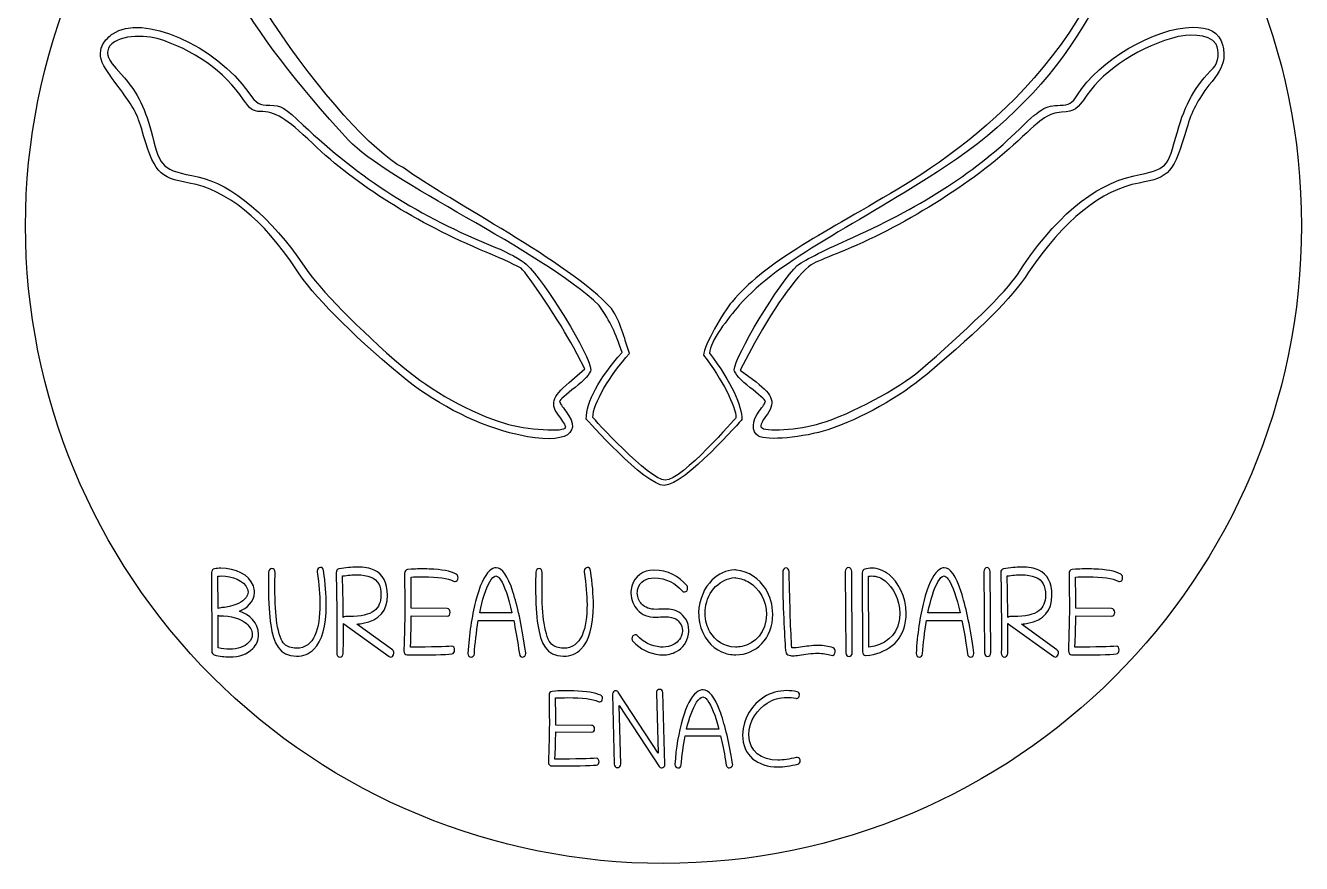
# Model space of a CAD drawing. Extents: x -737 to 495, y 5 to 495.
# Drawn here: x 5.8 to 495.4, y 5 to 326.6 of the extents above; entities that cross this region are included whole.
import ezdxf

# ---------------------------------------------------------------- set-up
doc = ezdxf.new("R2010")
doc.units = 0
doc.layers.add('Calque_1', color=7, linetype='CONTINUOUS')

msp = doc.modelspace()

# ---------------------------------------------------------------- linework, layer by layer
at = {"layer": 'Calque_1', "color": 7}
for points in [[(39.31496, 323.42638)], [(42.525518, 307.95051)], [(495.41708, 249.760883)], [(297.624599, 118.392892)], [(321.631775, 118.530986)], [(374.781022, 118.530986)], [(158.432272, 115.009689)], [(278.03233, 114.664431)], [(413.416096, 115.009689)], [(79.684203, 102.85767)], [(80.138957, 100.072793)], [(87.983449, 101.775916)], [(127.755392, 99.428378)], [(251.220848, 99.635475)], [(292.54653, 100.625159)], [(382.739225, 99.428378)], [(109.716786, 87.575526)], [(126.429012, 84.146267)], [(176.77396, 84.123244)], [(212.206837, 87.575526)], [(348.746411, 84.123244)], [(381.412854, 84.146267)], [(213.870349, 68.611287)], [(232.932101, 41.750279)], [(256.162428, 41.629645)], [(294.456431, 42.031813)]]:
    msp.add_lwpolyline(points, close=True, dxfattribs=at)
for points in [[(214.39105, 189.58531), (220.46678, 194.81987), (216.04282, 203.16809)], [(285.57139, 204.6487), (280.05903, 194.28656), (286.10919, 189.76971)], [(153.771048, 117.886593), (152.406795, 117.771522)], [(408.754881, 117.886593), (407.390618, 117.771522)], [(77.164116, 116.620721), (77.277804, 86.424769)], [(79.684205, 102.857626), (79.627359, 115.262833)], [(125.007903, 116.574697), (125.14054, 109.486013)], [(127.603811, 109.532037), (127.49012, 115.308857)], [(320.362248, 117.011981), (320.608575, 85.849391)], [(323.071819, 85.895415), (322.825501, 117.035004)], [(326.84248, 116.459614), (326.956171, 86.240651)], [(329.419415, 87.943741), (329.305724, 115.216798)], [(373.511504, 117.011981), (373.757831, 85.849391)], [(376.221075, 85.895415), (375.974748, 117.035004)], [(379.991755, 116.574697), (380.124391, 109.486013)], [(382.587644, 109.532037), (382.473953, 115.308857)], [(167.584176, 102.834647), (153.846848, 102.949718)], [(422.568008, 102.834647), (408.830672, 102.949718)], [(79.741049, 87.690609), (79.684204, 100.279923)], [(153.827894, 99.957743), (167.56523, 99.842672)], [(179.540395, 98.185539), (193.126141, 98.185539)], [(192.481914, 101.177515), (180.089885, 101.177515)], [(351.512846, 98.185539), (365.098592, 98.185539)], [(364.454356, 101.177515), (352.062336, 101.177515)], [(408.811727, 99.957743), (422.549054, 99.842672)], [(127.906956, 96.965735), (145.358108, 84.399433)], [(146.60868, 86.977136), (132.947135, 96.827641)], [(382.890807, 96.965735), (400.34195, 84.399433)], [(401.592522, 86.977136), (387.930986, 96.827641)], [(153.52473, 87.989832), (153.619466, 90.199298)], [(408.508554, 87.989832), (408.603299, 90.199298)], [(195.020948, 87.368396), (195.305166, 85.366071)], [(197.749447, 85.872403), (197.446274, 87.897739)], [(366.993399, 87.368396), (367.277617, 85.366071)], [(369.721898, 85.872403), (369.418725, 87.897739)], [(209.20913, 71.12449), (207.844875, 71.023954)], [(231.018342, 69.93828), (231.738374, 43.016929)], [(247.901058, 70.481137), (248.583191, 47.299415), (233.254218, 70.722405)], [(251.179073, 42.976725), (250.364311, 70.561557)], [(234.201618, 43.097359), (233.595274, 65.635697), (248.943207, 42.1926)], [(209.265979, 55.46225), (223.00332, 55.361713)], [(223.02226, 57.975433), (209.284929, 58.07597)], [(258.928828, 53.914148), (272.51458, 53.914148)], [(271.870347, 56.527868), (259.478322, 56.527868)], [(208.962803, 45.007352), (209.057552, 46.937483)], [(274.40939, 44.464535), (274.693607, 42.71535)], [(277.137929, 43.157671), (276.834762, 44.926963)]]:
    msp.add_lwpolyline(points, dxfattribs=at)
for points in [[(250.61501, 494.562973), (385.815462, 494.562967), (495.41708, 384.96134), (495.41708, 249.760883)], [(5.812927, 249.76088), (5.812927, 314.686435), (31.604501, 376.952804), (77.513797, 422.862102)], [(150.65773, 272.03321), (128.23136, 283.39344), (65.221925, 367.61268), (74.463156, 397.90442)], [(129.79178, 282.61766), (89.543574, 326.46666), (71.007205, 358.68158), (70.116744, 392.76389)], [(431.54839, 394.45982), (424.46449, 319.42178), (366.70028, 279.06875), (337.69957, 262.09648)], [(433.41748, 395.5472), (429.40792, 345.09602), (404.1429, 302.42386), (358.85472, 272.48507)], [(39.31496, 323.42638), (50.412578, 331.32858), (78.923822, 318.94471), (91.537158, 300.74365)], [(36.71297, 309.71929), (31.470792, 317.32885), (37.100707, 321.8021), (39.31496, 323.42638)], [(56.280352, 321.59703), (50.186556, 323.27591), (38.371216, 322.72518), (37.376275, 316.86416)], [(409.43469, 299.97949), (417.53241, 313.08187), (439.35692, 325.90348), (453.56165, 325.90348)], [(462.63568, 319.40184), (460.33878, 323.92243), (450.03681, 322.82963), (448.14451, 322.37381)], [(453.56165, 325.90348), (459.64107, 325.90348), (464.03775, 324.45751), (465.20477, 318.78923)], [(89.471336, 298.05529), (82.32787, 308.82793), (70.011224, 317.56392), (56.280352, 321.59703)], [(448.14451, 322.37381), (434.01776, 318.86722), (419.99336, 309.84832), (413.08927, 299.83021)], [(465.20477, 318.78923), (465.77286, 316.02999), (467.08981, 311.75436), (459.86843, 303.65719)], [(461.57702, 310.26797), (463.78825, 312.41096), (463.97495, 316.99228), (462.63568, 319.40184)], [(37.376275, 316.86416), (37.285425, 315.57609), (36.390713, 314.39999), (42.525518, 307.95051)], [(42.206805, 302.018), (37.883421, 307.72999), (38.612781, 307.13742), (36.71297, 309.71929)], [(447.80575, 285.84112), (450.64488, 296.20907), (454.95026, 303.84572), (461.57702, 310.26797)], [(42.525518, 307.95051), (49.472637, 300.01164), (51.765534, 294.69782), (54.480607, 284.06533)], [(459.86843, 303.65719), (455.59638, 298.08342), (453.19335, 293.41608), (451.41139, 287.23128)], [(50.256691, 287.24548), (48.488766, 293.38104), (46.434826, 296.43201), (42.206805, 302.018)], [(91.537158, 300.74365), (94.459919, 296.5261), (95.415001, 295.9592), (99.597451, 295.9592)], [(402.77675, 295.9592), (406.22017, 295.9592), (407.38453, 296.66227), (409.43469, 299.97949)], [(413.08927, 299.83021), (409.27281, 294.29239), (408.49424, 293.76933), (403.32749, 293.27217)], [(95.805963, 293.56366), (93.255745, 293.56366), (91.734549, 294.64226), (89.471336, 298.05529)], [(99.597451, 295.9592), (103.78195, 295.9592), (105.28283, 295.06693), (112.3106, 288.40125)], [(385.53713, 285.29508), (395.37772, 294.84724), (397.1753, 295.9592), (402.77675, 295.9592)], [(116.02301, 281.24529), (105.46371, 291.29113), (101.73402, 293.56366), (95.805963, 293.56366)], [(403.32749, 293.27217), (398.19774, 292.77855), (396.75109, 291.82647), (386.57355, 282.24575)], [(68.570319, 266.12992), (56.81479, 268.26232), (55.185135, 270.14129), (50.256691, 287.24548)], [(54.480607, 284.06533), (57.587838, 271.89715), (58.29438, 271.2677), (71.98803, 268.4684)], [(112.3106, 288.40125), (133.90761, 267.91696), (156.9765, 253.24421), (186.15652, 241.43228)], [(320.90583, 244.18562), (348.53545, 256.39929), (369.51794, 269.74543), (385.53713, 285.29508)], [(431.26423, 268.91873), (444.02121, 271.65998), (443.88398, 271.5196), (447.80575, 285.84112)], [(451.41139, 287.23128), (446.48805, 270.1433), (444.85565, 268.26195), (433.10207, 266.12992)], [(182.56321, 239.60264), (155.49096, 250.99767), (133.0636, 265.03332), (116.02301, 281.24529)], [(225.9221, 219.18631), (203.62967, 240.39756), (144.3404, 266.76744), (129.79178, 282.61766)], [(386.57355, 282.24575), (369.4773, 266.15207), (341.58355, 248.73885), (318.14125, 239.52558)], [(230.6231, 217.99265), (213.92918, 236.04155), (169.09416, 258.82964), (150.65773, 272.03321)], [(358.85472, 272.48507), (325.06438, 250.14722), (295.30632, 237.22122), (279.70158, 219.20532)], [(109.50801, 233.21958), (97.302757, 251.9441), (82.887306, 263.53286), (68.570319, 266.12992)], [(71.98803, 268.4684), (84.796826, 265.85), (100.35997, 252.76128), (112.71395, 234.21758)], [(386.30214, 230.78393), (400.27263, 252.62332), (415.48859, 265.52881), (431.26423, 268.91873)], [(433.10207, 266.12992), (418.56778, 263.49344), (404.10456, 251.80732), (390.71107, 231.87841)], [(337.69957, 262.09648), (306.25372, 243.69324), (289.79589, 235.45535), (276.92214, 220.59242)], [(77.513797, 76.659661), (31.604501, 122.568959), (5.812927, 184.835328), (5.812927, 249.76088)], [(495.41708, 249.76088), (495.41708, 114.560423), (385.815462, 4.958796), (250.61501, 4.95879)], [(186.15652, 241.43228), (190.76795, 239.5656), (196.08294, 236.65233), (197.96761, 234.95836)], [(301.92815, 234.45807), (303.47242, 235.87687), (312.01239, 240.25428), (320.90583, 244.18562)], [(195.96759, 233.43108), (195.18293, 234.05258), (189.15095, 236.82979), (182.56321, 239.60264)], [(308.17298, 235.30975), (303.63733, 233.16657), (293.2352, 219.05516), (285.57139, 204.6487)], [(318.14125, 239.52558), (314.72097, 238.18133), (310.23524, 236.28423), (308.17298, 235.30975)], [(149.94505, 192.21287), (129.77493, 209.13653), (116.297, 222.80433), (109.50801, 233.21958)], [(112.71395, 234.21758), (118.54638, 225.46293), (133.90597, 209.78729), (150.53097, 195.6224)], [(216.04282, 203.16809), (211.41381, 211.90325), (198.42352, 231.48583), (195.96759, 233.43108)], [(197.96761, 234.95836), (205.14047, 228.51129), (222.68856, 199.74157), (222.68856, 194.42888)], [(277.78605, 194.42888), (277.78605, 199.32691), (295.30305, 228.37122), (301.92815, 234.45807)], [(349.05347, 194.26285), (365.77859, 208.52416), (382.63504, 225.05131), (386.30214, 230.78393)], [(390.71107, 231.87841), (383.52853, 221.19111), (373.64407, 211.27486), (351.63685, 192.67848)], [(276.92214, 220.59242), (273.33558, 216.44671), (266.20472, 203.83915), (266.00282, 200.06274)], [(234.72556, 201.10045), (232.15177, 208.92413), (230.4197, 212.45249), (225.9221, 219.18631)], [(237.51202, 200.68335), (235.38867, 207.13781), (234.33358, 212.43732), (230.6231, 217.99265)], [(279.70158, 219.20532), (275.35419, 214.18015), (268.47062, 205.44525), (268.22587, 200.86773)], [(220.98066, 175.52909), (220.88456, 182.15297), (225.93377, 191.16585), (234.72556, 201.10045)], [(268.22587, 200.86773), (276.8084, 189.6449), (280.74033, 180.61254), (280.65742, 175.32176)], [(223.53469, 176.10956), (223.45549, 181.5742), (230.25888, 192.48741), (237.51202, 200.68335)], [(266.00282, 200.06274), (273.08331, 190.80401), (278.48702, 180.38389), (278.41862, 176.01905)], [(191.56769, 170.27569), (177.55763, 173.94334), (161.85656, 182.21857), (149.94505, 192.21287)], [(150.53097, 195.6224), (161.3545, 186.40048), (176.74954, 177.83866), (189.57658, 173.90746)], [(222.68856, 194.42888), (222.68856, 193.21606), (220.02608, 190.21489), (216.69971, 187.67815)], [(283.77491, 187.67815), (280.44853, 190.21489), (277.78605, 193.21606), (277.78605, 194.42888)], [(310.89805, 173.90881), (322.66675, 177.51757), (340.69206, 187.13319), (349.05347, 194.26285)], [(351.63685, 192.67848), (341.40679, 184.03395), (326.29443, 175.58011), (313.7192, 171.46736)], [(210.71085, 176.50886), (206.99568, 181.23194), (207.73198, 183.84819), (214.39105, 189.58531)], [(216.69971, 187.67815), (213.40583, 185.16621), (210.72283, 182.76472), (210.73747, 182.3415)], [(289.73714, 182.3415), (289.75174, 182.76472), (287.06879, 185.16621), (283.77491, 187.67815)], [(286.10919, 189.76971), (292.87897, 184.71559), (293.74948, 181.57587), (289.7801, 176.52961)], [(210.73747, 182.3415), (210.75207, 181.91827), (211.81814, 180.22452), (213.1064, 178.57758)], [(287.36824, 178.57758), (288.65647, 180.22452), (289.7225, 181.91827), (289.73714, 182.3415)], [(213.1064, 178.57758), (220.66451, 168.91508), (210.99782, 165.18915), (191.56769, 170.27569)], [(213.1064, 172.42718), (213.1064, 172.99712), (212.0284, 174.83388), (210.71085, 176.50886)], [(287.06879, 169.00635), (284.31867, 170.71966), (284.44769, 174.84388), (287.36824, 178.57758)], [(289.7801, 176.52961), (288.47152, 174.86604), (287.69484, 173.02928), (288.05413, 172.44793)], [(189.57658, 173.90746), (197.79242, 171.3895), (213.1064, 170.42608), (213.1064, 172.42718)], [(250.93015, 150.07969), (243.46647, 150.02039), (220.98066, 175.52909), (220.98066, 175.52909)], [(251.31046, 152.08911), (245.15299, 152.04011), (223.53469, 176.10956), (223.53469, 176.10956)], [(280.65742, 175.32176), (280.65742, 175.32176), (258.76035, 150.1418), (250.93015, 150.07969)], [(278.41862, 176.01905), (278.41862, 176.01905), (257.7703, 152.14035), (251.31046, 152.08911)], [(313.7192, 171.46736), (304.49209, 168.44962), (290.09624, 167.12025), (287.06879, 169.00635)], [(288.05413, 172.44793), (289.25325, 170.50768), (302.58733, 171.36039), (310.89805, 173.90881)], [(78.28205, 118.116714), (77.694661, 118.047612), (77.164116, 117.403241), (77.164116, 116.620721)], [(80.783191, 118.254808), (79.949477, 118.254808), (79.115763, 118.20874), (78.28205, 118.116714)], [(93.232061, 111.465315), (91.602525, 116.02233), (86.372865, 118.254808), (80.783191, 118.254808)], [(100.375429, 118.231785), (99.731202, 118.231785), (99.124866, 117.564347), (99.105911, 116.781827)], [(101.569155, 116.689768), (101.569155, 117.518323), (101.019665, 118.231785), (100.375429, 118.231785)], [(119.001317, 118.577021), (118.357081, 118.577021), (117.712845, 118.047667), (117.712845, 117.127063)], [(120.157143, 117.380229), (120.043452, 118.208773), (119.512907, 118.577021), (119.001317, 118.577021)], [(126.068994, 118.093702), (125.519503, 118.001676), (124.988958, 117.334194), (125.007903, 116.574697)], [(132.947135, 118.715104), (130.938645, 118.715104), (128.645928, 118.507974), (126.068994, 118.093702)], [(139.654748, 117.518323), (137.968368, 118.323855), (135.732496, 118.715104), (132.947135, 118.715104)], [(144.675972, 107.920973), (144.675972, 112.754166), (142.970655, 115.953283), (139.654748, 117.518323)], [(152.406795, 117.771522), (151.800459, 117.725454), (151.250959, 117.058049), (151.250959, 116.298541)], [(160.743935, 117.978619), (158.261736, 118.070646), (155.931129, 118.047722), (153.771048, 117.886593)], [(171.089564, 116.045342), (169.005284, 117.173087), (165.575686, 117.794501), (160.743935, 117.978619)], [(186.399572, 118.461939), (185.5848, 118.461939), (184.751092, 118.070679), (183.898428, 117.28817)], [(192.86085, 109.209825), (190.85236, 115.377904), (188.69228, 118.461939), (186.399572, 118.461939)], [(202.865389, 118.231785), (202.221162, 118.231785), (201.614817, 117.564347), (201.595871, 116.781827)], [(204.059115, 116.689768), (204.059115, 117.518323), (203.509625, 118.231785), (202.865389, 118.231785)], [(221.491367, 118.577021), (220.847132, 118.577021), (220.202896, 118.047667), (220.202896, 117.127063)], [(222.647194, 117.380229), (222.533503, 118.208773), (222.002958, 118.577021), (221.491367, 118.577021)], [(246.919642, 117.564325), (242.788963, 117.564325), (239.529901, 115.239788), (238.468811, 111.373233)], [(259.482197, 111.741481), (256.60209, 115.078682), (252.319829, 117.564325), (246.919642, 117.564325)], [(277.899694, 117.656407), (274.602733, 117.4953), (271.703689, 116.160425), (269.183591, 113.651769)], [(278.562876, 117.541335), (278.373394, 117.564369), (278.183912, 117.67943), (277.899694, 117.656407)], [(289.704323, 110.498676), (287.373715, 114.1581), (283.356736, 117.219122), (278.562876, 117.541335)], [(297.624599, 118.392892), (296.980363, 118.392892), (296.355082, 117.67943), (296.355082, 116.873897)], [(298.818326, 116.942934), (298.818326, 117.725454), (298.230935, 118.392892), (297.624599, 118.392892)], [(321.631775, 118.530986), (320.968584, 118.530986), (320.362248, 117.817513), (320.362248, 117.011981)], [(322.825501, 117.035004), (322.825501, 117.817513), (322.238111, 118.530986), (321.631775, 118.530986)], [(327.808834, 117.932595), (327.297235, 117.794501), (326.84248, 117.19611), (326.84248, 116.459614)], [(330.537351, 118.300832), (329.646788, 118.300832), (328.737288, 118.185761), (327.808834, 117.932595)], [(337.150219, 115.815189), (335.065929, 117.472288), (332.867958, 118.300832), (330.537351, 118.300832)], [(358.372023, 118.461939), (357.557251, 118.461939), (356.723543, 118.070679), (355.870879, 117.28817)], [(364.833301, 109.209825), (362.824811, 115.377904), (360.664731, 118.461939), (358.372023, 118.461939)], [(374.781022, 118.530986), (374.11784, 118.530986), (373.511504, 117.817513), (373.511504, 117.011981)], [(375.974748, 117.035004), (375.974748, 117.817513), (375.387358, 118.530986), (374.781022, 118.530986)], [(381.052845, 118.093702), (380.503345, 118.001676), (379.9728, 117.334194), (379.991755, 116.574697)], [(387.930986, 118.715104), (385.922487, 118.715104), (383.629779, 118.507974), (381.052845, 118.093702)], [(394.63859, 117.518323), (392.95221, 118.323855), (390.716348, 118.715104), (387.930986, 118.715104)], [(399.659823, 107.920973), (399.659823, 112.754166), (397.954497, 115.953283), (394.63859, 117.518323)], [(407.390618, 117.771522), (406.784282, 117.725454), (406.234792, 117.058049), (406.234792, 116.298541)], [(415.727758, 117.978619), (413.245569, 118.070646), (410.914962, 118.047722), (408.754881, 117.886593)], [(426.073397, 116.045342), (423.989108, 117.173087), (420.55951, 117.794501), (415.727758, 117.978619)], [(79.627359, 115.262833), (80.063165, 115.285867), (80.498969, 115.308901), (80.915826, 115.308901)], [(80.915826, 115.308901), (85.065448, 115.308901), (89.764563, 113.651813), (90.977233, 110.29159)], [(99.105911, 116.781827), (99.067984, 114.894585), (99.049021, 113.099402), (99.049021, 111.396267)], [(101.512355, 111.074055), (101.512355, 112.823213), (101.531319, 114.710467), (101.569155, 116.689768)], [(117.712845, 117.127063), (117.712845, 117.035037), (117.712845, 116.942934), (117.731808, 116.850874)], [(117.731808, 116.850874), (118.413935, 112.063716), (118.773944, 107.897961), (118.773944, 104.353619)], [(121.218233, 104.169501), (121.218233, 108.036055), (120.87717, 112.431953), (120.157143, 117.380229)], [(127.49012, 115.308857), (129.49861, 115.608058), (131.317627, 115.769164), (132.909262, 115.769164)], [(132.909262, 115.769164), (137.267314, 115.769164), (140.071621, 114.618407), (141.341138, 112.316882)], [(151.250959, 116.298541), (151.250959, 111.672489), (151.383595, 107.414675), (151.383595, 103.571132)], [(153.733157, 114.871606), (154.926884, 114.963632), (156.840637, 115.009689), (158.432272, 115.009689)], [(153.846848, 102.949718), (153.846848, 106.471048), (153.808921, 110.452685), (153.733157, 114.871606)], [(158.432272, 115.009656), (164.078787, 115.009656), (167.982084, 114.457301), (170.085319, 113.329556)], [(170.085319, 113.329556), (170.274801, 113.214473), (170.464283, 113.168449), (170.63481, 113.168449)], [(170.63481, 113.168449), (171.335891, 113.168449), (171.771691, 113.812875), (171.790645, 114.595384)], [(171.790645, 114.595384), (171.809609, 115.262833), (171.582209, 115.769164), (171.089564, 116.045342)], [(183.898428, 117.28817), (181.814139, 115.377904), (180.014076, 111.465315), (178.517187, 105.573424)], [(180.089885, 101.177515), (181.113085, 106.263884), (182.382602, 110.222498), (183.917392, 113.007343)], [(183.917392, 113.007343), (184.71321, 114.457301), (185.509027, 115.216798), (186.304845, 115.331869)], [(186.304845, 115.331869), (186.456436, 115.354903), (186.683808, 115.262877), (187.024872, 115.032679)], [(187.024872, 115.032679), (187.365935, 114.802526), (187.706999, 114.434278), (188.085962, 113.835887)], [(188.085962, 113.835887), (189.582861, 111.534362), (191.060806, 107.29957), (192.481914, 101.177515)], [(201.595871, 116.781827), (201.557944, 114.894585), (201.539071, 113.099402), (201.539071, 111.396267)], [(204.002315, 111.074055), (204.002315, 112.823213), (204.021279, 114.710467), (204.059115, 116.689768)], [(220.202896, 117.127063), (220.202896, 117.035037), (220.202896, 116.942934), (220.221859, 116.850874)], [(220.221859, 116.850874), (220.903995, 112.063716), (221.264004, 107.897961), (221.264004, 104.353619)], [(223.708284, 104.169501), (223.708284, 108.036055), (223.367221, 112.431953), (222.647194, 117.380229)], [(240.799418, 110.429607), (241.557345, 113.214451), (243.963744, 114.57235), (247.052278, 114.57235)], [(247.052278, 114.57235), (251.599802, 114.57235), (255.351518, 112.408919), (257.776871, 109.57805)], [(269.183591, 113.651769), (266.530865, 111.051043), (264.105521, 106.378956), (264.105521, 101.177515)], [(270.623644, 111.212149), (272.80267, 113.37558), (275.265914, 114.526337), (278.03233, 114.664431)], [(278.03233, 114.664431), (278.164967, 114.595439), (278.297603, 114.54936), (278.430239, 114.54936)], [(278.430239, 114.54936), (280.249256, 114.434278), (281.992473, 113.835887), (283.640954, 112.800201)], [(283.640954, 112.800201), (287.089497, 110.613758), (290.102232, 106.240861), (290.102232, 100.487065)], [(296.355082, 116.873897), (296.355082, 103.202862), (296.999309, 93.053145), (297.435118, 86.72397)], [(299.841516, 87.690609), (299.424662, 94.042807), (299.102544, 103.824265), (298.818326, 116.942934)], [(329.305724, 115.216798), (329.722587, 115.2859), (330.120496, 115.308824), (330.518405, 115.308824)], [(330.518405, 115.308824), (332.356359, 115.308824), (334.08063, 114.664398), (335.69122, 113.398559)], [(335.69122, 113.398559), (338.552373, 111.120057), (341.280889, 106.494005), (341.280889, 100.924316)], [(343.763087, 100.970384), (343.763087, 107.529713), (340.485071, 113.145426), (337.150219, 115.815189)], [(355.870879, 117.28817), (353.78659, 115.377904), (351.986527, 111.465315), (350.489638, 105.573424)], [(352.062336, 101.177515), (353.085536, 106.263884), (354.355053, 110.222498), (355.889843, 113.007343)], [(355.889843, 113.007343), (356.685661, 114.457301), (357.481478, 115.216798), (358.277296, 115.331869)], [(358.277296, 115.331869), (358.428878, 115.354903), (358.656259, 115.262877), (358.997323, 115.032679)], [(358.997323, 115.032679), (359.338386, 114.802526), (359.67945, 114.434278), (360.058413, 113.835887)], [(360.058413, 113.835887), (361.555312, 111.534362), (363.033257, 107.29957), (364.454356, 101.177515)], [(382.473953, 115.308857), (384.482452, 115.608058), (386.301459, 115.769164), (387.893095, 115.769164)], [(387.893095, 115.769164), (392.251147, 115.769164), (395.055454, 114.618407), (396.324971, 112.316882)], [(406.234792, 116.298541), (406.234792, 111.672489), (406.367428, 107.414675), (406.367428, 103.571132)], [(408.716981, 114.871606), (409.910717, 114.963632), (411.824461, 115.009689), (413.416096, 115.009689)], [(408.830672, 102.949718), (408.830672, 106.471048), (408.792745, 110.452685), (408.716981, 114.871606)], [(413.416096, 115.009656), (419.06262, 115.009656), (422.965917, 114.457301), (425.069143, 113.329556)], [(425.069143, 113.329556), (425.258625, 113.214473), (425.448107, 113.168449), (425.618643, 113.168449)], [(425.618643, 113.168449), (426.319715, 113.168449), (426.755524, 113.812875), (426.774469, 114.595384)], [(426.774469, 114.595384), (426.793433, 115.262833), (426.566042, 115.769164), (426.073397, 116.045342)], [(87.983449, 101.775916), (90.598279, 102.926673), (93.66786, 105.389305), (93.66786, 109.025706)], [(91.185669, 109.140821), (91.185669, 108.404336), (90.939342, 107.713887), (90.446692, 107.023426)], [(90.977233, 110.29159), (91.128824, 109.900329), (91.185669, 109.509069), (91.185669, 109.140821)], [(93.66786, 109.025706), (93.66786, 109.785203), (93.535224, 110.590735), (93.232061, 111.465315)], [(99.049021, 111.396267), (99.049021, 104.998045), (99.333248, 100.04977), (99.882738, 96.574475)], [(102.289218, 97.172877), (101.758673, 100.395005), (101.512355, 105.04408), (101.512355, 111.074055)], [(125.14054, 109.486013), (125.273176, 102.420342), (125.330021, 96.781617), (125.330021, 92.592849)], [(127.755392, 99.428367), (127.717465, 102.374307), (127.679629, 105.73453), (127.603811, 109.532037)], [(135.429333, 97.149854), (141.587447, 98.392681), (144.675972, 101.983047), (144.675972, 107.920973)], [(142.212747, 107.943996), (142.212747, 105.297246), (141.341138, 103.271898), (139.635812, 101.937023)], [(141.341138, 112.316882), (141.909583, 111.258184), (142.212747, 109.785203), (142.212747, 107.943996)], [(197.446274, 87.897739), (196.138866, 96.712569), (194.604076, 103.824265), (192.86085, 109.209825)], [(201.539071, 111.396267), (201.539071, 104.998045), (201.823299, 100.04977), (202.372789, 96.574475)], [(204.779188, 97.172877), (204.248642, 100.395005), (204.002315, 105.04408), (204.002315, 111.074055)], [(238.468811, 111.373233), (238.222484, 110.475642), (238.108802, 109.601063), (238.108802, 108.772518)], [(238.108802, 108.772518), (238.108802, 106.079733), (239.264629, 103.824243), (240.534146, 102.42032)], [(240.572046, 108.772518), (240.572046, 109.301862), (240.64781, 109.854228), (240.799418, 110.429607)], [(242.220527, 104.583751), (241.348918, 105.527377), (240.572046, 106.977335), (240.572046, 108.772518)], [(257.776871, 109.57805), (258.023189, 109.301862), (258.326362, 109.163778), (258.667425, 109.163778)], [(258.667425, 109.163778), (259.387452, 109.186812), (259.861151, 109.923275), (259.861151, 110.682784)], [(259.861151, 110.682784), (259.861151, 111.074033), (259.74747, 111.442281), (259.482197, 111.741481)], [(266.701401, 102.949685), (267.13721, 106.309909), (268.444619, 109.048718), (270.623644, 111.212149)], [(292.54653, 100.625159), (292.54653, 104.123466), (291.542285, 107.575748), (289.704323, 110.498676)], [(369.418725, 87.897739), (368.111317, 96.712569), (366.576527, 103.824265), (364.833301, 109.209825)], [(380.124391, 109.486013), (380.257027, 102.420342), (380.313873, 96.781617), (380.313873, 92.592849)], [(382.739225, 99.428367), (382.701298, 102.374307), (382.663462, 105.73453), (382.587644, 109.532037)], [(390.413175, 97.149854), (396.571289, 98.392681), (399.659823, 101.983047), (399.659823, 107.920973)], [(397.196589, 107.943996), (397.196589, 105.297246), (396.324971, 103.271898), (394.619654, 101.937023)], [(396.324971, 112.316882), (396.893416, 111.258184), (397.196589, 109.785203), (397.196589, 107.943996)], [(80.745294, 103.110836), (80.195801, 103.064768), (79.854736, 102.972753), (79.684203, 102.85767)], [(82.753787, 103.364013), (81.957969, 103.225918), (81.294787, 103.156871), (80.745294, 103.110836)], [(90.446692, 107.023426), (89.120329, 105.205231), (86.562343, 103.985415), (82.753787, 103.364013)], [(118.773944, 104.353619), (118.773944, 95.101505), (116.727554, 87.575526), (109.716786, 87.575526)], [(116.443327, 87.184266), (119.626598, 90.360371), (121.218233, 96.045132), (121.218233, 104.169501)], [(151.383595, 103.571132), (151.383595, 98.484773), (151.004641, 87.414453), (151.004641, 86.562897)], [(168.758957, 101.338654), (168.758957, 102.07515), (168.361048, 102.834647), (167.584176, 102.834647)], [(178.517187, 105.573424), (177.020288, 99.681533), (176.034988, 93.030133), (175.580234, 85.573202)], [(221.264004, 104.353619), (221.264004, 95.101505), (219.217614, 87.575526), (212.206837, 87.575526)], [(218.933378, 87.184266), (222.116649, 90.360371), (223.708284, 96.045132), (223.708284, 104.169501)], [(247.904941, 102.489367), (245.233261, 102.489367), (243.565835, 103.133793), (242.220527, 104.583751)], [(266.587711, 101.085455), (266.587711, 101.683857), (266.625638, 102.328283), (266.701401, 102.949685)], [(350.489638, 105.573424), (348.992739, 99.681533), (348.007439, 93.030133), (347.552685, 85.573202)], [(406.367428, 103.571132), (406.367428, 98.484773), (405.988465, 87.414453), (405.988465, 86.562897)], [(423.74278, 101.338654), (423.74278, 102.07515), (423.344872, 102.834647), (422.568008, 102.834647)], [(79.684204, 100.279923), (79.797893, 100.210931), (79.949477, 100.14184), (80.138957, 100.072793)], [(80.138958, 100.072793), (84.781229, 99.980766), (88.248721, 98.96806), (90.57933, 97.01177)], [(95.259496, 92.869027), (95.259496, 97.49509), (91.488834, 100.464053), (87.983449, 101.775916)], [(128.55121, 99.750591), (128.248038, 99.750591), (128.00172, 99.658565), (127.755392, 99.428378)], [(129.953364, 99.727557), (129.49861, 99.727557), (129.02491, 99.727557), (128.55121, 99.750591)], [(139.635812, 101.937023), (137.778904, 100.464053), (134.538788, 99.727557), (129.953364, 99.727557)], [(153.619466, 90.199298), (153.714212, 92.615894), (153.790003, 95.861035), (153.827894, 99.957743)], [(167.56523, 99.842672), (168.361048, 99.819638), (168.758957, 100.579157), (168.758957, 101.338654)], [(178.043496, 85.481143), (178.289823, 89.416744), (178.782477, 93.651547), (179.540395, 98.185539)], [(193.126141, 98.185539), (193.808276, 94.940399), (194.433558, 91.32701), (195.020948, 87.368396)], [(240.534146, 102.42032), (242.428954, 100.325936), (244.57008, 99.497392), (247.904941, 99.497392)], [(251.164003, 102.627451), (250.083967, 102.627451), (248.85234, 102.489367), (247.904941, 102.489367)], [(247.904941, 99.497392), (248.89024, 99.497392), (250.102912, 99.635475), (251.220848, 99.635475)], [(256.526299, 101.430669), (255.275727, 102.236201), (253.475665, 102.627451), (251.164003, 102.627451)], [(251.220848, 99.635497), (253.096701, 99.635497), (254.479909, 99.35932), (255.332573, 98.806953)], [(255.332573, 98.806953), (256.583144, 98.024433), (257.871607, 96.482416), (257.871607, 94.457079)], [(260.353806, 94.480069), (260.353806, 97.679186), (258.421098, 100.256889), (256.526299, 101.430669)], [(264.105521, 101.177515), (264.105521, 99.95771), (264.238158, 98.691882), (264.484485, 97.426042)], [(268.406728, 93.927725), (267.383528, 95.607836), (266.587711, 98.231575), (266.587711, 101.085455)], [(278.316548, 85.043859), (286.142098, 85.043859), (292.54653, 91.350022), (292.54653, 100.625159)], [(290.102232, 100.487065), (290.102232, 93.812653), (285.744189, 89.301673), (280.647165, 88.265987)], [(328.282534, 84.790693), (336.12702, 85.504166), (342.266188, 89.808005), (343.535706, 97.955386)], [(341.072462, 98.254554), (340.106108, 92.132509), (335.21752, 88.795298), (329.419415, 87.943741)], [(341.280889, 100.924316), (341.280889, 100.07276), (341.223998, 99.175168), (341.072462, 98.254554)], [(343.535706, 97.955386), (343.706242, 98.96806), (343.763087, 99.980733), (343.763087, 100.970384)], [(350.015947, 85.481143), (350.262274, 89.416744), (350.754928, 93.651547), (351.512846, 98.185539)], [(365.098592, 98.185539), (365.780727, 94.940399), (366.406009, 91.32701), (366.993399, 87.368396)], [(383.535043, 99.750591), (383.23188, 99.750591), (382.985553, 99.658565), (382.739225, 99.428378)], [(384.937197, 99.727557), (384.482452, 99.727557), (384.008743, 99.727557), (383.535043, 99.750591)], [(394.619654, 101.937023), (392.762746, 100.464053), (389.52263, 99.727557), (384.937197, 99.727557)], [(408.603299, 90.199298), (408.698036, 92.615894), (408.773827, 95.861035), (408.811727, 99.957743)], [(422.549054, 99.842672), (423.344872, 99.819638), (423.74278, 100.579157), (423.74278, 101.338654)], [(90.57933, 97.01177), (91.962534, 95.861002), (92.815197, 94.36502), (92.815197, 92.846015)], [(99.882738, 96.574475), (101.019619, 89.577851), (103.084954, 84.537527), (109.754668, 84.537527)], [(105.169325, 89.186591), (103.937699, 90.337359), (102.971354, 93.007121), (102.289218, 97.172877)], [(127.793283, 92.385708), (127.793283, 93.789641), (127.793283, 95.354671), (127.77432, 97.080806)], [(127.77432, 97.080806), (127.831211, 97.034738), (127.869065, 96.98878), (127.906956, 96.965735)], [(132.947135, 96.827641), (133.894543, 96.896743), (134.709306, 97.01177), (135.429333, 97.149854)], [(202.372789, 96.574475), (203.50967, 89.577851), (205.575005, 84.537527), (212.244719, 84.537527)], [(207.659295, 89.186591), (206.427668, 90.337359), (205.461314, 93.007121), (204.779188, 97.172877)], [(257.776871, 93.513453), (257.397908, 91.534151), (256.374717, 90.084182), (254.688337, 89.140567)], [(257.871607, 94.457079), (257.871607, 94.157878), (257.83368, 93.835666), (257.776871, 93.513453)], [(260.202215, 92.961064), (260.29696, 93.490419), (260.353806, 93.99675), (260.353806, 94.480069)], [(264.484485, 97.426042), (265.56452, 91.856364), (268.918318, 87.943774), (272.897416, 86.194616)], [(278.240758, 88.012822), (273.844815, 88.012822), (270.415217, 90.567513), (268.406728, 93.927725)], [(382.777125, 92.385708), (382.777125, 93.789641), (382.777125, 95.354671), (382.758162, 97.080806)], [(382.758162, 97.080806), (382.814962, 97.034738), (382.852907, 96.98878), (382.890807, 96.965735)], [(387.930986, 96.827641), (388.878385, 96.896743), (389.693148, 97.01177), (390.413175, 97.149854)], [(91.413044, 89.715945), (89.80246, 88.081869), (87.301319, 87.230302), (84.061203, 87.230302)], [(92.815197, 92.846015), (92.815197, 91.787317), (92.379397, 90.705596), (91.413044, 89.715945)], [(92.985733, 87.41442), (94.520523, 88.956437), (95.259496, 90.774643), (95.259496, 92.869027)], [(109.716859, 87.575526), (107.840996, 87.575526), (106.306207, 88.127893), (105.169325, 89.186591)], [(125.330021, 92.592849), (125.330021, 89.508804), (125.292094, 87.207289), (125.235285, 85.711296)], [(127.698547, 85.55019), (127.755438, 87.069195), (127.793283, 89.347697), (127.793283, 92.385708)], [(169.289502, 88.381092), (167.034685, 88.150938), (161.805025, 88.012855), (153.52473, 87.989832)], [(170.464283, 86.862087), (170.464283, 87.621595), (170.047419, 88.473151), (169.289502, 88.381092)], [(212.206819, 87.575526), (210.330966, 87.575526), (208.796176, 88.127893), (207.659295, 89.186591)], [(239.776228, 92.777001), (239.113047, 92.777001), (238.506711, 92.017504), (238.506711, 91.211971)], [(238.506711, 91.211971), (238.506711, 90.843723), (238.620393, 90.475475), (238.923565, 90.153263)], [(238.923565, 90.153263), (241.671036, 87.230335), (245.081679, 85.550223), (249.212349, 85.066904)], [(240.534146, 92.408753), (240.287828, 92.661929), (240.022555, 92.777001), (239.776228, 92.777001)], [(249.458676, 88.035867), (245.858551, 88.450139), (242.883708, 89.923109), (240.534146, 92.408753)], [(254.688337, 89.140567), (253.305128, 88.358047), (251.902975, 87.989799), (250.42503, 87.989799)], [(255.559945, 86.332688), (258.080034, 87.736611), (259.633779, 89.946077), (260.202215, 92.961064)], [(280.647165, 88.265987), (279.813447, 88.104881), (279.01763, 88.012822), (278.240758, 88.012822)], [(306.416494, 88.427094), (304.294304, 88.173928), (302.001597, 87.690609), (300.049943, 87.690609)], [(309.865037, 88.657247), (308.766047, 88.657247), (307.629166, 88.565221), (306.416494, 88.427094)], [(315.682079, 87.736633), (313.976761, 88.358047), (312.044063, 88.657247), (309.865037, 88.657247)], [(380.313873, 92.592849), (380.313873, 89.508804), (380.275945, 87.207289), (380.219127, 85.711296)], [(382.68238, 85.55019), (382.73918, 87.069195), (382.777125, 89.347697), (382.777125, 92.385708)], [(424.273326, 88.381092), (422.018509, 88.150938), (416.788849, 88.012855), (408.508554, 87.989832)], [(425.448107, 86.862087), (425.448107, 87.621595), (425.031252, 88.473151), (424.273326, 88.381092)], [(77.277804, 86.424769), (77.296749, 85.734308), (77.751504, 85.135918), (78.263102, 84.997823)], [(78.263102, 84.997823), (80.309491, 84.491492), (82.242191, 84.238326), (84.061203, 84.238326)], [(84.061203, 87.230302), (82.715892, 87.230302), (81.275841, 87.368396), (79.741049, 87.690609)], [(84.061203, 84.238326), (87.945552, 84.238326), (90.920398, 85.297024), (92.985733, 87.41442)], [(109.754668, 84.537527), (112.369503, 84.537527), (114.775901, 85.504166), (116.443327, 87.184266)], [(125.235285, 85.711296), (125.197358, 84.882752), (125.784776, 84.146267), (126.429012, 84.146267)], [(126.42903, 84.146267), (127.054311, 84.146267), (127.660647, 84.76767), (127.698547, 85.55019)], [(145.358108, 84.399433), (146.286562, 83.731995), (147.177116, 84.76767), (147.177116, 85.711296)], [(147.177116, 85.711296), (147.177116, 86.194616), (147.006589, 86.700947), (146.60868, 86.977136)], [(151.004641, 86.562897), (151.004641, 85.711329), (151.610977, 84.997856), (152.236258, 84.997856)], [(152.236258, 84.997856), (161.179734, 84.997856), (166.902049, 85.112939), (169.384238, 85.389117)], [(169.384238, 85.389117), (170.12321, 85.458219), (170.464283, 86.148625), (170.464283, 86.862087)], [(175.580234, 85.573202), (175.542307, 84.836717), (176.205524, 84.123244), (176.77396, 84.123244)], [(176.773979, 84.123244), (177.399269, 84.123244), (177.98666, 84.698634), (178.043496, 85.481143)], [(195.305166, 85.366071), (195.437803, 84.537527), (195.949402, 84.169279), (196.479947, 84.169279)], [(196.479947, 84.169279), (197.124183, 84.169279), (197.76841, 84.698634), (197.76841, 85.619237)], [(197.76841, 85.619237), (197.76841, 85.711263), (197.76841, 85.780344), (197.749447, 85.872403)], [(212.244719, 84.537527), (214.859545, 84.537527), (217.265952, 85.504166), (218.933378, 87.184266)], [(249.212349, 85.066904), (249.629213, 85.020835), (250.065012, 84.997801), (250.481876, 84.997801)], [(250.42503, 87.989799), (250.102912, 87.989799), (249.780794, 87.989799), (249.458676, 88.035867)], [(250.481876, 84.997801), (252.262984, 84.997801), (253.96831, 85.435097), (255.559945, 86.332688)], [(272.897416, 86.194616), (274.697478, 85.412096), (276.53544, 85.043859), (278.316548, 85.043859)], [(297.435118, 86.72397), (297.492009, 85.872403), (297.795127, 85.320036), (298.306726, 85.089883)], [(298.306726, 85.089883), (299.026753, 84.76767), (299.595198, 84.652598), (300.25838, 84.652598)], [(300.049943, 87.690609), (299.97418, 87.690609), (299.898362, 87.690609), (299.841516, 87.690609)], [(300.25838, 84.652598), (300.940506, 84.652598), (301.698424, 84.76767), (302.740569, 84.928776)], [(302.740569, 84.928776), (304.843804, 85.250989), (307.458629, 85.665272), (309.789237, 85.665272)], [(309.789237, 85.665272), (311.759836, 85.665272), (313.503062, 85.389083), (314.999952, 84.85974)], [(314.999952, 84.85974), (315.852615, 84.560539), (316.534742, 85.435119), (316.534742, 86.240651)], [(316.534742, 86.240651), (316.534742, 86.885077), (316.212624, 87.529502), (315.682079, 87.736633)], [(320.608575, 85.849391), (320.608575, 84.905764), (321.214911, 84.422445), (321.821247, 84.422445)], [(321.821247, 84.422445), (322.446538, 84.422445), (323.090774, 84.928776), (323.071819, 85.895415)], [(326.956171, 86.240651), (327.013062, 85.481143), (327.524607, 84.790693), (328.187789, 84.790693)], [(328.187789, 84.790693), (328.225716, 84.790693), (328.244679, 84.790693), (328.282534, 84.790693)], [(347.552685, 85.573202), (347.514758, 84.836717), (348.177975, 84.123244), (348.746411, 84.123244)], [(348.74643, 84.123244), (349.37172, 84.123244), (349.959111, 84.698634), (350.015947, 85.481143)], [(367.277617, 85.366071), (367.410254, 84.537527), (367.921853, 84.169279), (368.452398, 84.169279)], [(368.452398, 84.169279), (369.096634, 84.169279), (369.740861, 84.698634), (369.740861, 85.619237)], [(369.740861, 85.619237), (369.740861, 85.711263), (369.740861, 85.780344), (369.721898, 85.872403)], [(373.757831, 85.849391), (373.757831, 84.905764), (374.364167, 84.422445), (374.970503, 84.422445)], [(374.970503, 84.422445), (375.595785, 84.422445), (376.240021, 84.928776), (376.221075, 85.895415)], [(380.219127, 85.711296), (380.1812, 84.882752), (380.768618, 84.146267), (381.412854, 84.146267)], [(381.412863, 84.146267), (382.038153, 84.146267), (382.644489, 84.76767), (382.68238, 85.55019)], [(400.34195, 84.399433), (401.270404, 83.731995), (402.160967, 84.76767), (402.160967, 85.711296)], [(402.160967, 85.711296), (402.160967, 86.194616), (401.990431, 86.700947), (401.592522, 86.977136)], [(405.988465, 86.562897), (405.988465, 85.711329), (406.594801, 84.997856), (407.220091, 84.997856)], [(407.220091, 84.997856), (416.163567, 84.997856), (421.885873, 85.112939), (424.368071, 85.389117)], [(424.368071, 85.389117), (425.107043, 85.458219), (425.448107, 86.148625), (425.448107, 86.862087)], [(250.61501, 4.95879), (185.689461, 4.958789), (123.423093, 30.750364), (77.513797, 76.659661)], [(207.844875, 71.023954), (207.238532, 70.98378), (206.689038, 70.400677), (206.689038, 69.737196)], [(206.689038, 69.737196), (206.689038, 65.695978), (206.821676, 61.976447), (206.821676, 58.618817)], [(209.17124, 68.490653), (210.364967, 68.571103), (212.278717, 68.611287), (213.870349, 68.611287)], [(216.182014, 71.20494), (213.699821, 71.28539), (211.369207, 71.265304), (209.20913, 71.12449)], [(213.870349, 68.611318), (219.516878, 68.611318), (223.420175, 68.128783), (225.523412, 67.143615)], [(226.527651, 69.516067), (224.443364, 70.501245), (221.013771, 71.044092), (216.182014, 71.20494)], [(227.228734, 68.249417), (227.247664, 68.832478), (227.020306, 69.274799), (226.527651, 69.516067)], [(232.268919, 71.265252), (231.624686, 71.265252), (230.999393, 70.742512), (231.018342, 69.93828)], [(233.254218, 70.722405), (233.007891, 71.084307), (232.647875, 71.265252), (232.268919, 71.265252)], [(249.132685, 71.787992), (248.507402, 71.787992), (247.863169, 71.345671), (247.901058, 70.481137)], [(250.364311, 70.561557), (250.345381, 71.385886), (249.739018, 71.787992), (249.132685, 71.787992)], [(263.2869, 70.601771), (261.202613, 68.933005), (259.402552, 65.515063), (257.905649, 60.368033)], [(265.788043, 71.627154), (264.973282, 71.627154), (264.139561, 71.28536), (263.2869, 70.601771)], [(263.305831, 66.862133), (264.101652, 68.128783), (264.897463, 68.792264), (265.693285, 68.8928)], [(265.693285, 68.8928), (265.844873, 68.912887), (266.072241, 68.832437), (266.413307, 68.631425)], [(272.249332, 63.544717), (270.240834, 68.933005), (268.080758, 71.627154), (265.788043, 71.627154)], [(266.413307, 68.631425), (266.754373, 68.430372), (267.095439, 68.108675), (267.474405, 67.585936)], [(289.132029, 68.792315), (284.982404, 66.198703), (280.946468, 60.870727), (280.946468, 54.316316)], [(297.904983, 71.305518), (294.740658, 71.305518), (291.82265, 70.461082), (289.132029, 68.792315)], [(290.363656, 66.540477), (292.67532, 67.967975), (295.214353, 68.711875), (297.961823, 68.711875)], [(301.846171, 70.903402), (300.500865, 71.164777), (299.1745, 71.305518), (297.904983, 71.305518)], [(297.961823, 68.711875), (299.079761, 68.711875), (300.216638, 68.591242), (301.391425, 68.349974)], [(301.656693, 68.329887), (302.376725, 68.329887), (302.79358, 68.993378), (302.79358, 69.656859)], [(302.79358, 69.656859), (302.79358, 70.219814), (302.509353, 70.782768), (301.846171, 70.903402)], [(209.284929, 58.07597), (209.284929, 61.152117), (209.247068, 64.630381), (209.17124, 68.490653)], [(225.523412, 67.143615), (225.71289, 67.043078), (225.902368, 67.002874), (226.072906, 67.002874)], [(226.072906, 67.002874), (226.773979, 67.002874), (227.209784, 67.565828), (227.228734, 68.249417)], [(259.478322, 56.527868), (260.501521, 60.971202), (261.771037, 64.429359), (263.305831, 66.862133)], [(267.474405, 67.585936), (268.971299, 65.575375), (270.449243, 61.875951), (271.870347, 56.527868)], [(283.390772, 54.376607), (283.390772, 59.80511), (286.877214, 64.369078), (290.363656, 66.540477)], [(301.391425, 68.349974), (301.486174, 68.329887), (301.580903, 68.329887), (301.656693, 68.329887)], [(257.905649, 60.368033), (256.408755, 55.221013), (255.423456, 49.410502), (254.968701, 42.896295)], [(276.834762, 44.926963), (275.527347, 52.627391), (273.992553, 58.840008), (272.249332, 63.544717)], [(206.821676, 58.618817), (206.821676, 54.175493), (206.44272, 44.504709), (206.44272, 43.760809)], [(209.057552, 46.937483), (209.1523, 49.04857), (209.22808, 51.88346), (209.265979, 55.46225)], [(223.00332, 55.361713), (223.799131, 55.341627), (224.197047, 56.005087), (224.197047, 56.668568)], [(224.197047, 56.668568), (224.197047, 57.311952), (223.799131, 57.975433), (223.02226, 57.975433)], [(257.431934, 42.815876), (257.678252, 46.253925), (258.170907, 49.953349), (258.928828, 53.914148)], [(272.51458, 53.914148), (273.196713, 51.079269), (273.821996, 47.922692), (274.40939, 44.464535)], [(280.946468, 54.316316), (280.946468, 46.354503), (286.744575, 42.031813), (294.456431, 42.031813)], [(294.494331, 44.645512), (288.16568, 44.645512), (283.390772, 47.802089), (283.390772, 54.376607)], [(224.727591, 45.349146), (222.472775, 45.148093), (217.243112, 45.027459), (208.962803, 45.007352)], [(225.902368, 44.022184), (225.902368, 44.685665), (225.485513, 45.429565), (224.727591, 45.349146)], [(301.580903, 45.63069), (298.947122, 44.967199), (296.597568, 44.645512), (294.494331, 44.645512)], [(301.88407, 45.670864), (301.789321, 45.670864), (301.694592, 45.650777), (301.580903, 45.63069)], [(303.077797, 44.303687), (303.077797, 44.987275), (302.623042, 45.670864), (301.88407, 45.670864)], [(302.149347, 43.097359), (302.79358, 43.258197), (303.077797, 43.780947), (303.077797, 44.303687)], [(206.44272, 43.760809), (206.44272, 43.016898), (207.049054, 42.393632), (207.674337, 42.393632)], [(207.674337, 42.393632), (216.617819, 42.393632), (222.340137, 42.494169), (224.82233, 42.735426)], [(224.82233, 42.735426), (225.561302, 42.79579), (225.902368, 43.398907), (225.902368, 44.022184)], [(231.738374, 43.016929), (231.738374, 42.333341), (232.325758, 41.750279), (232.932101, 41.750279)], [(232.932101, 41.750279), (233.595274, 41.750279), (234.220567, 42.373556), (234.201618, 43.097359)], [(248.943207, 42.1926), (249.189524, 41.830698), (249.56849, 41.649753), (249.928506, 41.649753)], [(249.928506, 41.649753), (250.572739, 41.649753), (251.198022, 42.152395), (251.179073, 42.976725)], [(254.968701, 42.896295), (254.93084, 42.252922), (255.593994, 41.629645), (256.162428, 41.629645)], [(256.162409, 41.629645), (256.787701, 41.629645), (257.375085, 42.132288), (257.431934, 42.815876)], [(274.693607, 42.71535), (274.826245, 41.991547), (275.33784, 41.66986), (275.868394, 41.66986)], [(275.868394, 41.66986), (276.512627, 41.66986), (277.15686, 42.132288), (277.15686, 42.93651)], [(277.15686, 42.93651), (277.15686, 43.01696), (277.15686, 43.077251), (277.137929, 43.157671)], [(294.456431, 42.031762), (296.768096, 42.031762), (299.326088, 42.393663), (302.149347, 43.097359)]]:
    msp.add_open_spline(points, degree=3, dxfattribs=at)

doc.saveas('drawing.dxf')
